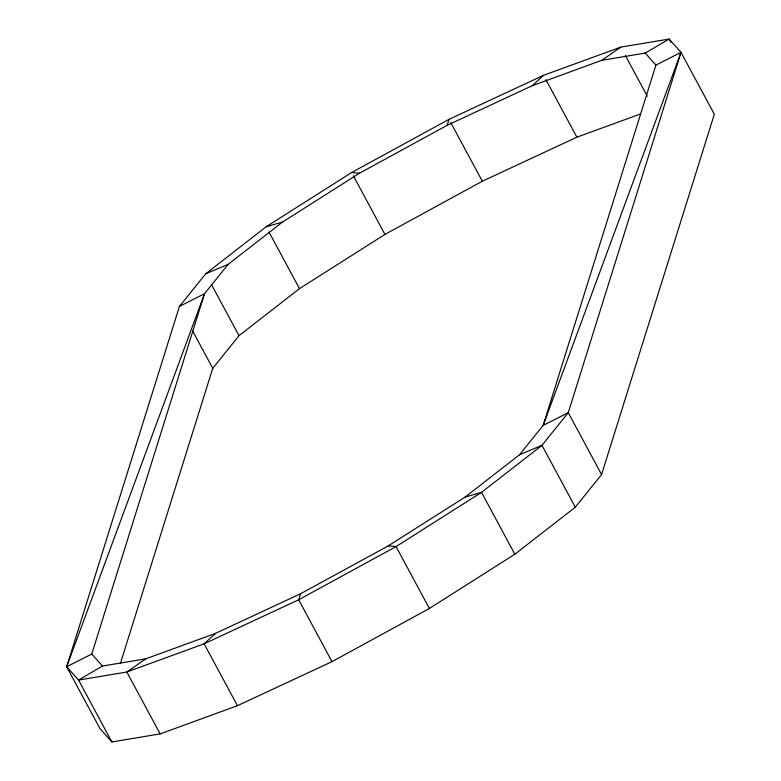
<?xml version="1.0" encoding="UTF-8"?>
<svg xmlns="http://www.w3.org/2000/svg" width="781" height="781" viewBox="0 0 781 781"><rect width="100%" height="100%" fill="white"/><g stroke="black" fill="none" stroke-linecap="round" stroke-linejoin="round"><path stroke-width="1.17" d="M111.888 741.95L78.569 680.066L66.668 666.759L179.425 306.445L205.706 273.789L266.165 226.773L351.606 172.533L449.007 119.347L543.556 75.308L620.846 47.104L669.112 39.05L681.012 52.356L714.332 114.241L601.575 474.555L575.294 507.211L514.835 554.227L429.394 608.467L331.993 661.653L237.444 705.692L160.154 733.896L111.888 741.95L99.988 728.644L66.668 666.759L204.505 293.734L228.159 264.349L282.576 222.029L359.465 173.226L447.132 125.35L532.222 85.715L601.78 60.332L645.223 53.088L669.112 39.05L670.84 42.252M66.668 666.759L91.748 654.058L204.505 293.734L179.425 306.445M120.352 663.547L212.744 368.32L239.025 335.674L299.484 288.648L384.926 234.417L482.326 181.231L576.876 137.183L640.527 113.967M681.012 52.356L568.256 412.68L543.176 425.381L655.933 65.067L681.012 52.356L543.176 425.381L519.521 454.767L465.105 497.087L388.216 545.899L300.548 593.765L298.674 599.769L331.993 661.653M447.132 125.35L449.007 119.347M532.222 85.715L543.556 75.308M215.458 633.401L204.124 643.817L126.834 672.011L78.569 680.066L102.457 666.037L145.901 658.783L215.458 633.401L300.548 593.765M601.78 60.332L620.846 47.104M145.901 658.783L126.834 672.011L160.154 733.896M205.706 273.789L228.159 264.349M519.521 454.767L541.975 445.326L568.256 412.68L601.575 474.555M266.165 226.773L282.576 222.029M465.105 497.087L481.516 492.352L541.975 445.326L575.294 507.211M351.606 172.533L359.465 173.226M388.216 545.899L396.074 546.583L481.516 492.352L514.835 554.227M645.223 53.088L655.933 65.067M91.748 654.058L102.457 666.037M625.444 55.646L647.273 96.18M545.851 79.574L576.876 137.183M450.735 122.549L482.326 181.231M353.324 175.735L384.926 234.417M269.035 232.103L299.484 288.648M429.394 608.467L396.074 546.583L298.674 599.769L204.124 643.817L237.444 705.692M211.446 284.46L239.025 335.674M192.634 330.978L212.744 368.32"/></g></svg>
